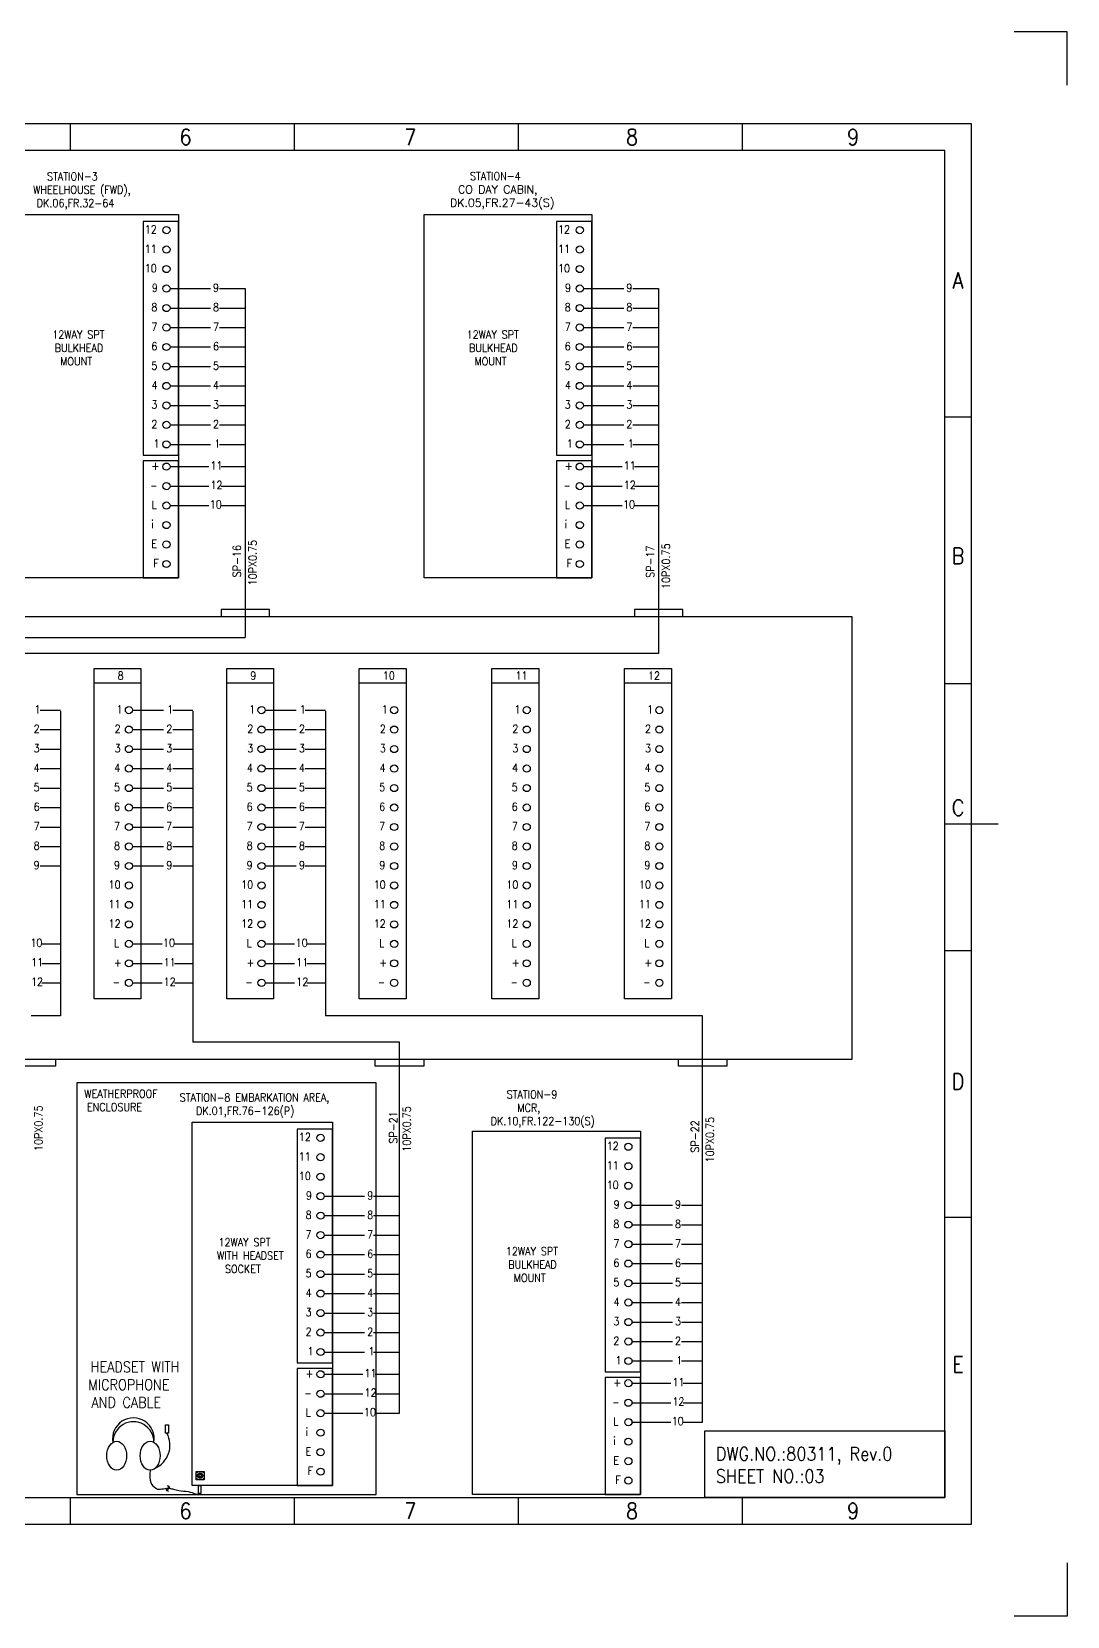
# Model space of a CAD drawing. Header units: inches. Extents: x 36 to 5114, y 9 to 306.
# Drawn here: x 1193.6 to 1387.9, y 9.1 to 306.1 of the extents above; entities that cross this region are included whole.
import ezdxf
from ezdxf.enums import TextEntityAlignment as Align

# ---------------------------------------------------------------- set-up
doc = ezdxf.new("R2010")
doc.units = ezdxf.units.IN
doc.header["$MEASUREMENT"] = 0
doc.layers.get('DEFPOINTS').update_dxf_attribs({"color": 251})
doc.layers.add('Border', color=6, linetype='Continuous')
doc.layers.add('TITLE', color=7, linetype='Continuous')
doc.layers.add('CON-050', color=3, linetype='Continuous', lineweight=50)
doc.styles.add('ROMANS', font='simplex.shx', dxfattribs={"width": 0.88})

# ---------------------------------------------------------------- blocks, each defined once
blk = doc.blocks.new('A3_BORDER')
at = {"linetype": 'Continuous'}
for p, q in [((215, 264.65), (215, 259.65)), ((257, 264.65), (257, 259.65)), ((341, 264.65), (341, 259.65)), ((384, 209.65), (379, 209.65)), ((384, 159.65), (379, 159.65)), ((384, 109.65), (379, 109.65)), ((384, 59.65), (379, 59.65)), ((215, 7.15), (215, 2.15)), ((257, 7.15), (257, 2.15)), ((341, 7.15), (341, 2.15))]:
    blk.add_line(p, q, dxfattribs=at)
at = {"color": 5, "linetype": 'Continuous'}
blk.add_line((379, 133.4), (389, 133.4), dxfattribs=at)
at = {"layer": 'Border', "color": 7}
blk.add_lwpolyline([(0, 2.15), (384, 2.15), (384, 264.65), (0, 264.65)], close=True, dxfattribs=at)
at = {"layer": 'Border', "color": 6}
blk.add_lwpolyline([(5, 7.15), (379, 7.15), (379, 259.65), (5, 259.65)], close=True, dxfattribs=at)
at = {"layer": 'DEFPOINTS', "color": 5}
for points in [[(402, 271.9), (402, 281.9), (392, 281.9)], [(402, -5.1), (402, -15.1), (392, -15.1)]]:
    blk.add_lwpolyline(points, dxfattribs=at)
at = {"layer": 'TITLE', "color": 7}
for p, q in [((299, 264.65), (299, 259.75)), ((299, 7.15), (299, 2.25))]:
    blk.add_line(p, q, dxfattribs=at)
at = {"layer": 'TITLE', "color": 7, "style": 'ROMANS', "width": 0.88}
for s, p in [('6', (235.51, 260.65)), ('7', (277.66, 260.65)), ('8', (319.23, 260.65)), ('9', (360.69, 260.65)), ('6', (235.51, 3.15)), ('7', (277.66, 3.15)), ('8', (319.23, 3.15)), ('9', (360.69, 3.15))]:
    blk.add_text(s, height=3, dxfattribs=at).set_placement(p)
for s, p in [('A', (381.52, 235.26)), ('B', (381.52, 183.63)), ('C', (381.52, 136.45)), ('D', (381.52, 85.14)), ('E', (381.52, 32.11))]:
    blk.add_text(s, height=3, dxfattribs=at).set_placement(p, align=Align.MIDDLE_CENTER)
blk = doc.blocks.new('*U12')
blk.add_circle((0, 0), 0.0728)
blk = doc.blocks.new('*U11')
at = {"color": 0, "linetype": 'ByBlock', "lineweight": -2}
for p, rotation in [((784.95, 158.66), 59.99999999999999), ((784.95, 158.39), 120), ((785.18, 158.25), 180), ((785.42, 158.66), 300.0000000000001), ((785.42, 158.39), 240)]:
    blk.add_blockref('*U12', p, dxfattribs=dict(at, rotation=rotation))
blk.add_blockref('*U12', (785.18, 158.8), dxfattribs=at)

msp = doc.modelspace()

# ---------------------------------------------------------------- linework, layer by layer
for p, q in [((1347.46, 196.5), (1347.46, 113.46)), ((1099.54, 192.56), (1233.71, 192.56)), ((1311.22, 189.55), (1124.41, 189.55)), ((1205.35, 184.05), (1214.14, 184.05)), ((1230.22, 184.05), (1239.01, 184.05)), ((1255.09, 184.05), (1263.88, 184.05)), ((1279.96, 184.05), (1288.75, 184.05)), ((1304.83, 184.05), (1313.63, 184.05)), ((1199.02, 178.75), (1199.02, 121.62)), ((1223.89, 178.75), (1223.89, 116.69)), ((1248.76, 178.75), (1248.76, 121.62)), ((1199.02, 121.62), (1193.55, 121.62)), ((1319.47, 121.62), (1248.76, 121.62)), ((1319.47, 45.47), (1319.47, 121.62)), ((1262.61, 116.69), (1223.89, 116.69)), ((1262.61, 47.15), (1262.61, 116.69))]:
    msp.add_line(p, q)
for points in [[(1189.71, 271.82), (1221.18, 271.82), (1221.18, 203.71), (1189.71, 203.71)], [(1221.18, 270.49), (1214.56, 270.49), (1214.56, 226.73), (1221.18, 226.73)], [(1267.22, 271.82), (1298.69, 271.82), (1298.69, 203.71), (1267.22, 203.71)], [(1298.69, 270.49), (1292.08, 270.49), (1292.08, 226.73), (1298.69, 226.73)], [(1221.18, 225.66), (1214.56, 225.66), (1214.56, 203.71), (1221.18, 203.71)], [(1298.69, 225.66), (1292.08, 225.66), (1292.08, 203.71), (1298.69, 203.71)], [(1205.35, 186.74), (1214.14, 186.74), (1214.14, 124.81), (1205.35, 124.81)], [(1230.22, 186.74), (1239.01, 186.74), (1239.01, 124.81), (1230.22, 124.81)], [(1255.09, 186.74), (1263.88, 186.74), (1263.88, 124.81), (1255.09, 124.81)], [(1279.96, 186.74), (1288.75, 186.74), (1288.75, 124.81), (1279.96, 124.81)], [(1304.83, 186.74), (1313.63, 186.74), (1313.63, 124.81), (1304.83, 124.81)], [(1258.23, 109.06), (1202.12, 109.06), (1202.12, 31.91), (1258.23, 31.91)], [(1223.72, 101.7), (1250.08, 101.7), (1250.08, 33.59), (1223.72, 33.59)], [(1250.08, 100.38), (1243.46, 100.38), (1243.46, 56.62), (1250.08, 56.62)], [(1276.34, 100.02), (1307.81, 100.02), (1307.81, 31.91), (1276.34, 31.91)], [(1307.81, 98.69), (1301.2, 98.69), (1301.2, 54.93), (1307.81, 54.93)], [(1250.08, 55.54), (1243.46, 55.54), (1243.46, 33.59), (1250.08, 33.59)], [(1307.81, 53.86), (1301.2, 53.86), (1301.2, 31.91), (1307.81, 31.91)], [(1218.74, 44.96), (1219.28, 44.96), (1219.28, 43.39), (1218.74, 43.39)], [(1364.87, 31.34), (1319.87, 31.34), (1319.87, 43.84), (1364.87, 43.84)], [(1224.48, 36.22), (1225.99, 36.22), (1225.99, 34.69), (1224.48, 34.69)], [(1224.94, 33.59), (1225.38, 33.59), (1225.38, 32.12), (1224.94, 32.12)]]:
    msp.add_lwpolyline(points, close=True)
for points in [[(1233.71, 257.94), (1233.71, 192.56)], [(1311.22, 257.94), (1311.22, 189.55)], [(1006.67, 196.5), (1347.46, 196.5)], [(1238.26, 196.5), (1238.26, 197.77), (1229.16, 197.77), (1229.16, 196.5)], [(1315.77, 196.5), (1315.77, 197.77), (1306.67, 197.77), (1306.67, 196.5)], [(1347.46, 113.46), (1006.67, 113.46)], [(1198.1, 113.46), (1198.1, 112.2), (1189, 112.2), (1189, 113.46)], [(1267.16, 113.46), (1267.16, 112.2), (1258.06, 112.2), (1258.06, 113.46)], [(1324.01, 113.46), (1324.01, 112.2), (1314.92, 112.2), (1314.92, 113.46)]]:
    msp.add_lwpolyline(points)
for centre, radius in [((1218.92, 268.9), 0.671), ((1296.43, 268.9), 0.671), ((1218.92, 265.25), 0.671), ((1296.43, 265.25), 0.671), ((1218.92, 261.6), 0.671), ((1296.43, 261.6), 0.671), ((1218.92, 257.94), 0.671), ((1296.43, 257.94), 0.671), ((1218.92, 254.29), 0.671), ((1296.43, 254.29), 0.671), ((1218.92, 250.64), 0.671), ((1296.43, 250.64), 0.671), ((1218.92, 246.99), 0.671), ((1296.43, 246.99), 0.671), ((1218.92, 243.34), 0.671), ((1296.43, 243.34), 0.671), ((1218.92, 239.69), 0.671), ((1296.43, 239.69), 0.671), ((1218.92, 236.04), 0.671), ((1296.43, 236.04), 0.671), ((1218.92, 232.39), 0.671), ((1296.43, 232.39), 0.671), ((1218.92, 228.74), 0.671), ((1296.43, 228.74), 0.671), ((1218.92, 224.57), 0.671), ((1296.43, 224.57), 0.671), ((1218.92, 220.92), 0.671), ((1296.43, 220.92), 0.671), ((1218.92, 217.27), 0.671), ((1296.43, 217.27), 0.671), ((1218.92, 213.62), 0.671), ((1296.43, 213.62), 0.671), ((1218.92, 209.97), 0.671), ((1296.43, 209.97), 0.671), ((1218.92, 206.32), 0.671), ((1296.43, 206.32), 0.671), ((1211.88, 178.93), 0.671), ((1236.75, 178.93), 0.671), ((1261.62, 178.93), 0.671), ((1286.49, 178.93), 0.671), ((1311.36, 178.93), 0.671), ((1211.88, 175.28), 0.671), ((1236.75, 175.28), 0.671), ((1261.62, 175.28), 0.671), ((1286.49, 175.28), 0.671), ((1311.36, 175.28), 0.671), ((1211.88, 171.63), 0.671), ((1236.75, 171.63), 0.671), ((1261.62, 171.63), 0.671), ((1286.49, 171.63), 0.671), ((1311.36, 171.63), 0.671), ((1211.88, 167.98), 0.671), ((1236.75, 167.98), 0.671), ((1261.62, 167.98), 0.671), ((1286.49, 167.98), 0.671), ((1311.36, 167.98), 0.671), ((1211.88, 164.32), 0.671), ((1236.75, 164.32), 0.671), ((1261.62, 164.32), 0.671), ((1286.49, 164.32), 0.671), ((1311.36, 164.32), 0.671), ((1211.88, 160.67), 0.671), ((1236.75, 160.67), 0.671), ((1261.62, 160.67), 0.671), ((1286.49, 160.67), 0.671), ((1311.36, 160.67), 0.671), ((1211.88, 157.02), 0.671), ((1236.75, 157.02), 0.671), ((1261.62, 157.02), 0.671), ((1286.49, 157.02), 0.671), ((1311.36, 157.02), 0.671), ((1211.88, 153.37), 0.671), ((1236.75, 153.37), 0.671), ((1261.62, 153.37), 0.671), ((1286.49, 153.37), 0.671), ((1311.36, 153.37), 0.671), ((1211.88, 149.72), 0.671), ((1236.75, 149.72), 0.671), ((1261.62, 149.72), 0.671), ((1286.49, 149.72), 0.671), ((1311.36, 149.72), 0.671), ((1211.88, 146.07), 0.671), ((1236.75, 146.07), 0.671), ((1261.62, 146.07), 0.671), ((1286.49, 146.07), 0.671), ((1311.36, 146.07), 0.671), ((1211.88, 142.42), 0.671), ((1236.75, 142.42), 0.671), ((1261.62, 142.42), 0.671), ((1286.49, 142.42), 0.671), ((1311.36, 142.42), 0.671), ((1211.88, 138.77), 0.671), ((1236.75, 138.77), 0.671), ((1261.62, 138.77), 0.671), ((1286.49, 138.77), 0.671), ((1311.36, 138.77), 0.671), ((1211.88, 135.12), 0.671), ((1236.75, 135.12), 0.671), ((1261.62, 135.12), 0.671), ((1286.49, 135.12), 0.671), ((1311.36, 135.12), 0.671), ((1211.88, 131.47), 0.671), ((1236.75, 131.47), 0.671), ((1261.62, 131.47), 0.671), ((1286.49, 131.47), 0.671), ((1311.36, 131.47), 0.671), ((1211.88, 127.82), 0.671), ((1236.75, 127.82), 0.671), ((1261.62, 127.82), 0.671), ((1286.49, 127.82), 0.671), ((1311.36, 127.82), 0.671), ((1247.82, 98.78), 0.671), ((1247.82, 95.13), 0.671), ((1305.55, 97.1), 0.671), ((1247.82, 91.48), 0.671), ((1305.55, 93.44), 0.671), ((1305.55, 89.79), 0.671), ((1247.82, 87.83), 0.671), ((1305.55, 86.14), 0.671), ((1247.82, 84.18), 0.671), ((1305.55, 82.49), 0.671), ((1247.82, 80.53), 0.671), ((1247.82, 76.88), 0.671), ((1305.55, 78.84), 0.671), ((1305.55, 75.19), 0.671), ((1247.82, 73.23), 0.671), ((1305.55, 71.54), 0.671), ((1247.82, 69.57), 0.671), ((1305.55, 67.89), 0.671), ((1247.82, 65.92), 0.671), ((1247.82, 62.27), 0.671), ((1305.55, 64.24), 0.671), ((1305.55, 60.59), 0.671), ((1247.82, 58.62), 0.671), ((1305.55, 56.94), 0.671), ((1247.82, 54.45), 0.671), ((1247.82, 50.8), 0.671), ((1305.55, 52.77), 0.671), ((1247.82, 47.15), 0.671), ((1305.55, 49.12), 0.671), ((1305.55, 45.47), 0.671), ((1247.82, 43.5), 0.671), ((1305.55, 41.82), 0.671), ((1247.82, 39.85), 0.671), ((1305.55, 38.17), 0.671), ((1224.6, 36.1), 0.12), ((1225.23, 35.45), 0.516), ((1225.87, 36.1), 0.12), ((1247.82, 36.2), 0.671), ((1224.6, 34.81), 0.12), ((1225.87, 34.81), 0.12), ((1305.55, 34.52), 0.671)]:
    msp.add_circle(centre, radius)
for centre, radius, start, end in [((1212.72, 42.38), 3.9, 349.8171, 190.1829), ((1212.72, 41.72), 3.84, 359.5798, 180.4202), ((1214.84, 41.15), 4.74, 293.9795, 28.2344)]:
    msp.add_arc(centre, radius, start, end)
for centre in [(1209.59, 39.19), (1215.86, 39.19)]:
    msp.add_ellipse(centre, major_axis=(0, 2.71), ratio=0.6875)
for points, knots in [([(1215.86, 36.48), (1215.58, 34.26), (1216.11, 33.64), (1217.51, 32.71), (1218.46, 33.1), (1219.3, 33.09)], [0, 0, 0, 0, 4.162872, 4.376917, 6.907654, 6.907654, 6.907654, 6.907654]), ([(1219.48, 33.08), (1219.74, 33.05), (1221.39, 32.52), (1223.39, 32.62), (1224.71, 31.82), (1225.16, 32.12)], [7.096761, 7.096761, 7.096761, 7.096761, 7.865668, 12.198871, 14.446895, 14.446895, 14.446895, 14.446895])]:
    msp.add_open_spline(points, degree=3, knots=knots)
for points in [[(1219.13, 32.49), (1218.93, 32.93), (1219.34, 33.12), (1219.12, 33.59)], [(1219.3, 32.47), (1219.1, 32.9), (1219.51, 33.1), (1219.29, 33.57)]]:
    msp.add_spline(points, degree=3)
at = {"layer": 'CON-050', "color": 0, "lineweight": 25, "ltscale": 0.1}
for p, q in [((1219.59, 257.94), (1227.16, 257.94)), ((1228.86, 257.94), (1233.71, 257.94)), ((1297.1, 257.94), (1304.68, 257.94)), ((1306.37, 257.94), (1311.22, 257.94)), ((1219.59, 254.29), (1227.16, 254.29)), ((1228.86, 254.29), (1233.71, 254.29)), ((1297.1, 254.29), (1304.68, 254.29)), ((1306.37, 254.29), (1311.22, 254.29)), ((1219.59, 250.64), (1227.16, 250.64)), ((1228.86, 250.64), (1233.71, 250.64)), ((1297.1, 250.64), (1304.68, 250.64)), ((1306.37, 250.64), (1311.22, 250.64)), ((1219.59, 246.99), (1227.16, 246.99)), ((1228.86, 246.99), (1233.71, 246.99)), ((1297.1, 246.99), (1304.68, 246.99)), ((1306.37, 246.99), (1311.22, 246.99)), ((1219.59, 243.34), (1227.16, 243.34)), ((1228.86, 243.34), (1233.71, 243.34)), ((1297.1, 243.34), (1304.68, 243.34)), ((1306.37, 243.34), (1311.22, 243.34)), ((1219.59, 239.69), (1227.16, 239.69)), ((1228.86, 239.69), (1233.71, 239.69)), ((1297.1, 239.69), (1304.68, 239.69)), ((1306.37, 239.69), (1311.22, 239.69)), ((1219.59, 236.04), (1227.16, 236.04)), ((1228.86, 236.04), (1233.71, 236.04)), ((1297.1, 236.04), (1304.68, 236.04)), ((1306.37, 236.04), (1311.22, 236.04)), ((1219.59, 232.39), (1227.16, 232.39)), ((1228.86, 232.39), (1233.71, 232.39)), ((1297.1, 232.39), (1304.68, 232.39)), ((1306.37, 232.39), (1311.22, 232.39)), ((1219.59, 228.74), (1227.16, 228.74)), ((1228.86, 228.74), (1233.71, 228.74)), ((1297.1, 228.74), (1304.68, 228.74)), ((1306.37, 228.74), (1311.22, 228.74)), ((1219.59, 224.57), (1226.86, 224.57)), ((1229.17, 224.57), (1233.71, 224.57)), ((1297.1, 224.57), (1304.37, 224.57)), ((1306.68, 224.57), (1311.22, 224.57)), ((1219.59, 220.92), (1226.86, 220.92)), ((1229.17, 220.92), (1233.71, 220.92)), ((1297.1, 220.92), (1304.37, 220.92)), ((1306.68, 220.92), (1311.22, 220.92)), ((1219.59, 217.27), (1226.86, 217.27)), ((1229.17, 217.27), (1233.71, 217.27)), ((1297.1, 217.27), (1304.37, 217.27)), ((1306.68, 217.27), (1311.22, 217.27)), ((1195.22, 178.93), (1199.02, 178.93)), ((1212.55, 178.93), (1218.39, 178.93)), ((1220.09, 178.93), (1223.89, 178.93)), ((1237.42, 178.93), (1243.26, 178.93)), ((1244.96, 178.93), (1248.76, 178.93)), ((1195.22, 175.28), (1199.02, 175.28)), ((1212.55, 175.28), (1218.39, 175.28)), ((1220.09, 175.28), (1223.89, 175.28)), ((1237.42, 175.28), (1243.26, 175.28)), ((1244.96, 175.28), (1248.76, 175.28)), ((1195.22, 171.63), (1199.02, 171.63)), ((1212.55, 171.63), (1218.39, 171.63)), ((1220.09, 171.63), (1223.89, 171.63)), ((1237.42, 171.63), (1243.26, 171.63)), ((1244.96, 171.63), (1248.76, 171.63)), ((1195.22, 167.98), (1199.02, 167.98)), ((1212.55, 167.98), (1218.39, 167.98)), ((1220.09, 167.98), (1223.89, 167.98)), ((1237.42, 167.98), (1243.26, 167.98)), ((1244.96, 167.98), (1248.76, 167.98)), ((1195.22, 164.32), (1199.02, 164.32)), ((1212.55, 164.32), (1218.39, 164.32)), ((1220.09, 164.32), (1223.89, 164.32)), ((1237.42, 164.32), (1243.26, 164.32)), ((1244.96, 164.32), (1248.76, 164.32)), ((1195.22, 160.67), (1199.02, 160.67)), ((1212.55, 160.67), (1218.39, 160.67)), ((1220.09, 160.67), (1223.89, 160.67)), ((1237.42, 160.67), (1243.26, 160.67)), ((1244.96, 160.67), (1248.76, 160.67)), ((1195.22, 157.02), (1199.02, 157.02)), ((1212.55, 157.02), (1218.39, 157.02)), ((1220.09, 157.02), (1223.89, 157.02)), ((1237.42, 157.02), (1243.26, 157.02)), ((1244.96, 157.02), (1248.76, 157.02)), ((1195.22, 153.37), (1199.02, 153.37)), ((1212.55, 153.37), (1218.39, 153.37)), ((1220.09, 153.37), (1223.89, 153.37)), ((1237.42, 153.37), (1243.26, 153.37)), ((1244.96, 153.37), (1248.76, 153.37)), ((1195.22, 149.72), (1199.02, 149.72)), ((1212.55, 149.72), (1218.39, 149.72)), ((1220.09, 149.72), (1223.89, 149.72)), ((1237.42, 149.72), (1243.26, 149.72)), ((1244.96, 149.72), (1248.76, 149.72)), ((1195.53, 135.12), (1199.02, 135.12)), ((1212.55, 135.12), (1218.09, 135.12)), ((1220.4, 135.12), (1223.89, 135.12)), ((1237.42, 135.12), (1242.96, 135.12)), ((1245.27, 135.12), (1248.76, 135.12)), ((1195.53, 131.47), (1199.02, 131.47)), ((1212.55, 131.47), (1218.09, 131.47)), ((1220.4, 131.47), (1223.89, 131.47)), ((1237.42, 131.47), (1242.96, 131.47)), ((1245.27, 131.47), (1248.76, 131.47)), ((1195.53, 127.82), (1199.02, 127.82)), ((1212.55, 127.82), (1218.09, 127.82)), ((1220.4, 127.82), (1223.89, 127.82)), ((1237.42, 127.82), (1242.96, 127.82)), ((1245.27, 127.82), (1248.76, 127.82)), ((1248.49, 87.83), (1256.06, 87.83)), ((1257.76, 87.83), (1262.61, 87.83)), ((1306.22, 86.14), (1313.8, 86.14)), ((1315.49, 86.14), (1319.47, 86.14)), ((1248.49, 84.18), (1256.06, 84.18)), ((1257.76, 84.18), (1262.61, 84.18)), ((1248.49, 80.53), (1256.06, 80.53)), ((1257.76, 80.53), (1262.61, 80.53)), ((1306.22, 82.49), (1313.8, 82.49)), ((1315.49, 82.49), (1319.47, 82.49)), ((1306.22, 78.84), (1313.8, 78.84)), ((1315.49, 78.84), (1319.47, 78.84)), ((1248.49, 76.88), (1256.06, 76.88)), ((1257.76, 76.88), (1262.61, 76.88)), ((1306.22, 75.19), (1313.8, 75.19)), ((1315.49, 75.19), (1319.47, 75.19)), ((1248.49, 73.23), (1256.06, 73.23)), ((1257.76, 73.23), (1262.61, 73.23)), ((1306.22, 71.54), (1313.8, 71.54)), ((1315.49, 71.54), (1319.47, 71.54)), ((1248.49, 69.57), (1256.06, 69.57)), ((1257.76, 69.57), (1262.61, 69.57)), ((1248.49, 65.92), (1256.06, 65.92)), ((1257.76, 65.92), (1262.61, 65.92)), ((1306.22, 67.89), (1313.8, 67.89)), ((1315.49, 67.89), (1319.47, 67.89)), ((1306.22, 64.24), (1313.8, 64.24)), ((1315.49, 64.24), (1319.47, 64.24)), ((1248.49, 62.27), (1256.06, 62.27)), ((1257.76, 62.27), (1262.61, 62.27)), ((1306.22, 60.59), (1313.8, 60.59)), ((1315.49, 60.59), (1319.47, 60.59)), ((1248.49, 58.62), (1256.06, 58.62)), ((1257.76, 58.62), (1262.61, 58.62)), ((1306.22, 56.94), (1313.8, 56.94)), ((1315.49, 56.94), (1319.47, 56.94)), ((1248.49, 54.45), (1255.75, 54.45)), ((1258.06, 54.45), (1262.61, 54.45)), ((1248.49, 50.8), (1255.75, 50.8)), ((1258.06, 50.8), (1262.61, 50.8)), ((1306.22, 52.77), (1313.49, 52.77)), ((1315.8, 52.77), (1319.47, 52.77)), ((1306.22, 49.12), (1313.49, 49.12)), ((1315.8, 49.12), (1319.47, 49.12)), ((1248.49, 47.15), (1255.75, 47.15)), ((1258.06, 47.15), (1262.61, 47.15)), ((1306.22, 45.47), (1313.49, 45.47)), ((1315.8, 45.47), (1319.47, 45.47))]:
    msp.add_line(p, q, dxfattribs=at)

# ---------------------------------------------------------------- block references
at = {"linetype": 'Continuous'}
msp.add_blockref('A3_BORDER', (985.87, 24.19), dxfattribs=at)
msp.add_blockref('*U11', (440.05, -123.07))

# ---------------------------------------------------------------- texts
at = {"insert": (1321.96, 40.79), "char_height": 2.5, "width": 37.006, "attachment_point": 1, "style": 'ROMANS'}
msp.add_mtext('DWG.NO.:80311, Rev.0\\PSHEET NO.:03', dxfattribs=at)
at = {"layer": 'CON-050', "color": 0, "lineweight": 25, "attachment_point": 1, "style": 'ROMANS'}
for s, width, insert, char_height in [('{\\Fromans|c0;\\W3.3993; \\W0.88;STATION-3\\P WHEELHOUSE (FWD),\\P{\\W1.53452; }DK.06,FR.32-64}', 20.3807, (1193.02, 279.71), 1.5), ('{\\Fromans|c0;\\W3.7564; \\W0.88;STATION-4\\P\\W1.5764; \\W1;CO DAY CABIN,\\C256; \\P\\W0.10024;\\C0; \\W1;DK.05,FR.27-43(S)}', 21.515, (1271.98, 279.78), 1.5), ('{\\Fromans|c0;12}', 2.3407, (1214.85, 269.79), 1.5), ('{\\Fromans|c0;12}', 2.3407, (1292.36, 269.79), 1.5), ('{\\Fromans|c0;11}', 2.3407, (1214.85, 266.14), 1.5), ('{\\Fromans|c0;11}', 2.3407, (1292.36, 266.14), 1.5), ('{\\Fromans|c0;10}', 2.3407, (1214.85, 262.49), 1.5), ('{\\Fromans|c0;10}', 2.3407, (1292.36, 262.49), 1.5), ('{\\Fromans|c0;9}', 1.0207, (1216.17, 258.84), 1.5), ('{\\Fromans|c0;9}', 1.0836, (1227.66, 258.84), 1.5), ('{\\Fromans|c0;9}', 1.0207, (1293.68, 258.84), 1.5), ('{\\Fromans|c0;9}', 1.0836, (1305.17, 258.84), 1.5), ('{\\Fromans|c0;8}', 1.0836, (1216.1, 255.19), 1.5), ('{\\Fromans|c0;8}', 1.0836, (1227.66, 255.19), 1.5), ('{\\Fromans|c0;8}', 1.0836, (1293.62, 255.19), 1.5), ('{\\Fromans|c0;8}', 1.0836, (1305.17, 255.19), 1.5), ('{\\Fromans|c0;\\W0.13071; \\W0.88;12WAY SPT\\P{\\W0.486904; }BULKHEAD \\P{\\W1.59738; }MOUNT}', 11.1407, (1197.34, 250.06), 1.5), ('{\\Fromans|c0;7}', 1.0836, (1216.1, 251.54), 1.5), ('{\\Fromans|c0;7}', 1.0836, (1227.66, 251.54), 1.5), ('{\\Fromans|c0;\\W0.13071; \\W0.88;12WAY SPT\\P{\\W0.486904; }BULKHEAD \\P{\\W1.59738; }MOUNT}', 11.1407, (1275.05, 250.06), 1.5), ('{\\Fromans|c0;7}', 1.0836, (1293.62, 251.54), 1.5), ('{\\Fromans|c0;7}', 1.0836, (1305.17, 251.54), 1.5), ('{\\Fromans|c0;6}', 1.0836, (1216.1, 247.89), 1.5), ('{\\Fromans|c0;6}', 1.0836, (1227.66, 247.89), 1.5), ('{\\Fromans|c0;6}', 1.0836, (1293.62, 247.89), 1.5), ('{\\Fromans|c0;6}', 1.0836, (1305.17, 247.89), 1.5), ('{\\Fromans|c0;5}', 1.0836, (1216.1, 244.24), 1.5), ('{\\Fromans|c0;5}', 1.0836, (1227.66, 244.24), 1.5), ('{\\Fromans|c0;5}', 1.0836, (1293.62, 244.24), 1.5), ('{\\Fromans|c0;5}', 1.0836, (1305.17, 244.24), 1.5), ('{\\Fromans|c0;4}', 1.1464, (1216.12, 240.59), 1.5), ('{\\Fromans|c0;4}', 1.0836, (1227.66, 240.59), 1.5), ('{\\Fromans|c0;4}', 1.1464, (1293.63, 240.59), 1.5), ('{\\Fromans|c0;4}', 1.0836, (1305.17, 240.59), 1.5), ('{\\Fromans|c0;3}', 1.0836, (1216.1, 236.94), 1.5), ('{\\Fromans|c0;3}', 1.0836, (1227.66, 236.94), 1.5), ('{\\Fromans|c0;3}', 1.0836, (1293.62, 236.94), 1.5), ('{\\Fromans|c0;3}', 1.0836, (1305.17, 236.94), 1.5), ('{\\Fromans|c0;2}', 1.0836, (1216.1, 233.28), 1.5), ('{\\Fromans|c0;2}', 1.0836, (1227.66, 233.28), 1.5), ('{\\Fromans|c0;2}', 1.0836, (1293.62, 233.28), 1.5), ('{\\Fromans|c0;2}', 1.0836, (1305.17, 233.28), 1.5), ('{\\Fromans|c0;1}', 0.7064, (1216.48, 229.63), 1.5), ('{\\Fromans|c0;1}', 0.7064, (1227.9, 229.63), 1.5), ('{\\Fromans|c0;1}', 0.7064, (1293.99, 229.63), 1.5), ('{\\Fromans|c0;1}', 0.7064, (1305.42, 229.63), 1.5), ('{\\Fromans|c0;+}', 1.3979, (1216.1, 225.47), 1.5), ('{\\Fromans|c0;11}', 1.9636, (1227.16, 225.53), 1.5), ('{\\Fromans|c0;+}', 1.3979, (1293.62, 225.47), 1.5), ('{\\Fromans|c0;11}', 1.9636, (1304.68, 225.53), 1.5), ('{\\Fromans|c0; _}', 1.3979, (1216.1, 222.57), 1.5), ('{\\Fromans|c0;12}', 2.3407, (1227.16, 221.88), 1.5), ('{\\Fromans|c0; _}', 1.3979, (1293.62, 222.57), 1.5), ('{\\Fromans|c0;12}', 2.3407, (1304.68, 221.88), 1.5), ('{\\Fromans|c0;L}', 1.1464, (1216.12, 218.16), 1.5), ('{\\Fromans|c0;10}', 2.3407, (1227.04, 218.23), 1.5), ('{\\Fromans|c0;L}', 1.1464, (1293.63, 218.16), 1.5), ('{\\Fromans|c0;10}', 2.3407, (1304.55, 218.23), 1.5), ('{\\Fromans|c0;i}', 0.3293, (1216.1, 214.51), 1.5), ('{\\Fromans|c0;i}', 0.3293, (1293.62, 214.51), 1.5), ('{\\Fromans|c0;E}', 1.5, (1216.1, 210.86), 1.5), ('{\\Fromans|c0;E}', 1.5, (1293.62, 210.86), 1.5), ('{\\Fromans|c0;F}', 0.7064, (1216.48, 207.21), 1.5), ('{\\Fromans|c0;F}', 0.7064, (1293.99, 207.21), 1.5), ('{\\Fromans|c0;8}', 0.9419, (1209.75, 186.14), 1.5), ('{\\Fromans|c0;9}', 0.9419, (1234.62, 186.14), 1.5), ('{\\Fromans|c0;10}', 0.9419, (1259.49, 186.14), 1.5), ('{\\Fromans|c0;11}', 0.9419, (1284.36, 186.14), 1.5), ('{\\Fromans|c0;12}', 0.9419, (1309.23, 186.14), 1.5), ('{\\Fromans|c0;1}', 0.7064, (1194.17, 179.82), 1.5), ('{\\Fromans|c0;1}', 0.7064, (1209.57, 179.82), 1.5), ('{\\Fromans|c0;1}', 0.7064, (1219.04, 179.82), 1.5), ('{\\Fromans|c0;1}', 0.7064, (1234.44, 179.82), 1.5), ('{\\Fromans|c0;1}', 0.7064, (1243.91, 179.82), 1.5), ('{\\Fromans|c0;1}', 0.7064, (1259.31, 179.82), 1.5), ('{\\Fromans|c0;1}', 0.7064, (1284.18, 179.82), 1.5), ('{\\Fromans|c0;1}', 0.7064, (1309.05, 179.82), 1.5), ('{\\Fromans|c0;2}', 1.0836, (1194.02, 176.17), 1.5), ('{\\Fromans|c0;2}', 1.0836, (1209.19, 176.17), 1.5), ('{\\Fromans|c0;2}', 1.0836, (1218.89, 176.17), 1.5), ('{\\Fromans|c0;2}', 1.0836, (1234.06, 176.17), 1.5), ('{\\Fromans|c0;2}', 1.0836, (1243.76, 176.17), 1.5), ('{\\Fromans|c0;2}', 1.0836, (1258.93, 176.17), 1.5), ('{\\Fromans|c0;2}', 1.0836, (1283.8, 176.17), 1.5), ('{\\Fromans|c0;2}', 1.0836, (1308.68, 176.17), 1.5), ('{\\Fromans|c0;3}', 0.7064, (1194, 172.52), 1.5), ('{\\Fromans|c0;3}', 1.0836, (1209.19, 172.52), 1.5), ('{\\Fromans|c0;3}', 0.7064, (1218.87, 172.52), 1.5), ('{\\Fromans|c0;3}', 1.0836, (1234.06, 172.52), 1.5), ('{\\Fromans|c0;3}', 0.7064, (1243.75, 172.52), 1.5), ('{\\Fromans|c0;3}', 1.0836, (1258.93, 172.52), 1.5), ('{\\Fromans|c0;3}', 1.0836, (1283.8, 172.52), 1.5), ('{\\Fromans|c0;3}', 1.0836, (1308.68, 172.52), 1.5), ('{\\Fromans|c0;4}', 0.7064, (1194, 168.87), 1.5), ('{\\Fromans|c0;4}', 1.1464, (1209.13, 168.87), 1.5), ('{\\Fromans|c0;4}', 0.7064, (1218.87, 168.87), 1.5), ('{\\Fromans|c0;4}', 1.1464, (1234, 168.87), 1.5), ('{\\Fromans|c0;4}', 0.7064, (1243.75, 168.87), 1.5), ('{\\Fromans|c0;4}', 1.1464, (1258.87, 168.87), 1.5), ('{\\Fromans|c0;4}', 1.1464, (1283.74, 168.87), 1.5), ('{\\Fromans|c0;4}', 1.1464, (1308.61, 168.87), 1.5), ('{\\Fromans|c0;5}', 0.7064, (1194, 165.22), 1.5), ('{\\Fromans|c0;5}', 1.0836, (1209.07, 165.22), 1.5), ('{\\Fromans|c0;5}', 0.7064, (1218.87, 165.22), 1.5), ('{\\Fromans|c0;5}', 1.0836, (1233.94, 165.22), 1.5), ('{\\Fromans|c0;5}', 0.7064, (1243.75, 165.22), 1.5), ('{\\Fromans|c0;5}', 1.0836, (1258.81, 165.22), 1.5), ('{\\Fromans|c0;5}', 1.0836, (1283.68, 165.22), 1.5), ('{\\Fromans|c0;5}', 1.0836, (1308.55, 165.22), 1.5), ('{\\Fromans|c0;6}', 0.7064, (1194, 161.57), 1.5), ('{\\Fromans|c0;6}', 1.0836, (1209.07, 161.57), 1.5), ('{\\Fromans|c0;6}', 0.7064, (1218.87, 161.57), 1.5), ('{\\Fromans|c0;6}', 1.0836, (1233.94, 161.57), 1.5), ('{\\Fromans|c0;6}', 0.7064, (1243.75, 161.57), 1.5), ('{\\Fromans|c0;6}', 1.0836, (1258.81, 161.57), 1.5), ('{\\Fromans|c0;6}', 1.0836, (1283.68, 161.57), 1.5), ('{\\Fromans|c0;6}', 1.0836, (1308.55, 161.57), 1.5), ('{\\Fromans|c0;7}', 0.7064, (1194, 157.92), 1.5), ('{\\Fromans|c0;7}', 1.0836, (1209.07, 157.92), 1.5), ('{\\Fromans|c0;7}', 0.7064, (1218.87, 157.92), 1.5), ('{\\Fromans|c0;7}', 1.0836, (1233.94, 157.92), 1.5), ('{\\Fromans|c0;7}', 0.7064, (1243.75, 157.92), 1.5), ('{\\Fromans|c0;7}', 1.0836, (1258.81, 157.92), 1.5), ('{\\Fromans|c0;7}', 1.0836, (1283.68, 157.92), 1.5), ('{\\Fromans|c0;7}', 1.0836, (1308.55, 157.92), 1.5), ('{\\Fromans|c0;8}', 0.7064, (1194, 154.27), 1.5), ('{\\Fromans|c0;8}', 1.0836, (1209.07, 154.27), 1.5), ('{\\Fromans|c0;8}', 0.7064, (1218.87, 154.27), 1.5), ('{\\Fromans|c0;8}', 1.0836, (1233.94, 154.27), 1.5), ('{\\Fromans|c0;8}', 0.7064, (1243.75, 154.27), 1.5), ('{\\Fromans|c0;8}', 1.0836, (1258.81, 154.27), 1.5), ('{\\Fromans|c0;8}', 1.0836, (1283.68, 154.27), 1.5), ('{\\Fromans|c0;8}', 1.0836, (1308.55, 154.27), 1.5), ('{\\Fromans|c0;9}', 0.7064, (1194, 150.62), 1.5), ('{\\Fromans|c0;9}', 1.0207, (1209.08, 150.62), 1.5), ('{\\Fromans|c0;9}', 0.7064, (1218.87, 150.62), 1.5), ('{\\Fromans|c0;9}', 1.0207, (1233.95, 150.62), 1.5), ('{\\Fromans|c0;9}', 0.7064, (1243.75, 150.62), 1.5), ('{\\Fromans|c0;9}', 1.0207, (1258.82, 150.62), 1.5), ('{\\Fromans|c0;9}', 1.0207, (1283.69, 150.62), 1.5), ('{\\Fromans|c0;9}', 1.0207, (1308.56, 150.62), 1.5), ('{\\Fromans|c0;10}', 2.0547, (1208.05, 146.97), 1.5), ('{\\Fromans|c0;10}', 2.0547, (1232.92, 146.97), 1.5), ('{\\Fromans|c0;10}', 2.0547, (1257.79, 146.97), 1.5), ('{\\Fromans|c0;10}', 2.0547, (1282.66, 146.97), 1.5), ('{\\Fromans|c0;10}', 2.0547, (1307.53, 146.97), 1.5), ('{\\Fromans|c0;11}', 1.9636, (1208.05, 143.32), 1.5), ('{\\Fromans|c0;11}', 1.9636, (1232.92, 143.32), 1.5), ('{\\Fromans|c0;11}', 1.9636, (1257.79, 143.32), 1.5), ('{\\Fromans|c0;11}', 1.9636, (1282.66, 143.32), 1.5), ('{\\Fromans|c0;11}', 1.9636, (1307.53, 143.32), 1.5), ('{\\Fromans|c0;12}', 2.0547, (1208.05, 139.66), 1.5), ('{\\Fromans|c0;12}', 2.0547, (1232.92, 139.66), 1.5), ('{\\Fromans|c0;12}', 2.0547, (1257.79, 139.66), 1.5), ('{\\Fromans|c0;12}', 2.0547, (1282.66, 139.66), 1.5), ('{\\Fromans|c0;12}', 2.0547, (1307.53, 139.66), 1.5), ('{\\Fromans|c0;10}', 2.3407, (1193.4, 136.08), 1.5), ('{\\Fromans|c0;L}', 1.0207, (1209.07, 136.01), 1.5), ('{\\Fromans|c0;10}', 2.3407, (1218.27, 136.08), 1.5), ('{\\Fromans|c0;L}', 1.0207, (1233.94, 136.01), 1.5), ('{\\Fromans|c0;10}', 2.3407, (1243.14, 136.08), 1.5), ('{\\Fromans|c0;L}', 1.0207, (1258.81, 136.01), 1.5), ('{\\Fromans|c0;L}', 1.0207, (1283.68, 136.01), 1.5), ('{\\Fromans|c0;L}', 1.0207, (1308.55, 136.01), 1.5), ('{\\Fromans|c0;11}', 1.9636, (1193.52, 132.43), 1.5), ('{\\Fromans|c0;+}', 1.3979, (1209.07, 132.36), 1.5), ('{\\Fromans|c0;11}', 1.9636, (1218.39, 132.43), 1.5), ('{\\Fromans|c0;+}', 1.3979, (1233.94, 132.36), 1.5), ('{\\Fromans|c0;11}', 1.9636, (1243.26, 132.43), 1.5), ('{\\Fromans|c0;+}', 1.3979, (1258.81, 132.36), 1.5), ('{\\Fromans|c0;+}', 1.3979, (1283.68, 132.36), 1.5), ('{\\Fromans|c0;+}', 1.3979, (1308.55, 132.36), 1.5), ('{\\Fromans|c0;12}', 2.3407, (1193.52, 128.78), 1.5), ('{\\Fromans|c0; _}', 1.3979, (1209.07, 129.47), 1.5), ('{\\Fromans|c0;12}', 2.3407, (1218.39, 128.78), 1.5), ('{\\Fromans|c0; _}', 1.3979, (1233.94, 129.47), 1.5), ('{\\Fromans|c0;12}', 2.3407, (1243.26, 128.78), 1.5), ('{\\Fromans|c0; _}', 1.3979, (1258.81, 129.47), 1.5), ('{\\Fromans|c0; _}', 1.3979, (1283.68, 129.47), 1.5), ('{\\Fromans|c0; _}', 1.3979, (1308.55, 129.47), 1.5), ('{\\Fromans|c0; WEATHERPROOF\\P{\\W1.3669; }ENCLOSURE}', 15.2264, (1202.61, 107.78), 1.5), ('{\\Fromans|c0;\\W3.7764; \\W0.88;STATION-9\\P{\\W5.72499; }MCR,\\P DK.10,FR.122-130(S)}', 21.4493, (1278.83, 107.66), 1.5), ('{\\Fromans|c0;12}', 2.3407, (1243.74, 99.68), 1.5), ('{\\Fromans|c0;11}', 2.3407, (1243.74, 96.02), 1.5), ('{\\Fromans|c0;12}', 2.3407, (1301.48, 97.99), 1.5), ('{\\Fromans|c0;10}', 2.3407, (1243.74, 92.37), 1.5), ('{\\Fromans|c0;11}', 2.3407, (1301.48, 94.34), 1.5), ('{\\Fromans|c0;10}', 2.3407, (1301.48, 90.69), 1.5), ('{\\Fromans|c0;9}', 1.0207, (1245.06, 88.72), 1.5), ('{\\Fromans|c0;9}', 1.0836, (1256.56, 88.72), 1.5), ('{\\Fromans|c0;9}', 1.0207, (1302.8, 87.04), 1.5), ('{\\Fromans|c0;9}', 1.0836, (1314.3, 87.04), 1.5), ('{\\Fromans|c0;8}', 1.0836, (1245, 85.07), 1.5), ('{\\Fromans|c0;8}', 1.0836, (1256.56, 85.07), 1.5), ('{\\Fromans|c0;8}', 1.0836, (1302.74, 83.39), 1.5), ('{\\Fromans|c0;8}', 1.0836, (1314.3, 83.39), 1.5), ('{\\Fromans|c0;7}', 1.0836, (1245, 81.42), 1.5), ('{\\Fromans|c0;7}', 1.0836, (1256.56, 81.42), 1.5), ('{\\Fromans|c0;\\W1.1364; \\W0.88;12WAY SPT\\P WITH HEADSET \\P{\\W2.30976; }SOCKET}', 14.1579, (1227.5, 79.94), 1.5), ('{\\Fromans|c0;6}', 1.0836, (1245, 77.77), 1.5), ('{\\Fromans|c0;6}', 1.0836, (1256.56, 77.77), 1.5), ('{\\Fromans|c0;\\W0.13071; \\W0.88;12WAY SPT\\P{\\W0.486904; }BULKHEAD \\P{\\W1.59738; }MOUNT}', 11.1407, (1282.4, 78.26), 1.5), ('{\\Fromans|c0;7}', 1.0836, (1302.74, 79.74), 1.5), ('{\\Fromans|c0;7}', 1.0836, (1314.3, 79.74), 1.5), ('{\\Fromans|c0;6}', 1.0836, (1302.74, 76.09), 1.5), ('{\\Fromans|c0;6}', 1.0836, (1314.3, 76.09), 1.5), ('{\\Fromans|c0;5}', 1.0836, (1245, 74.12), 1.5), ('{\\Fromans|c0;5}', 1.0836, (1256.56, 74.12), 1.5), ('{\\Fromans|c0;5}', 1.0836, (1302.74, 72.44), 1.5), ('{\\Fromans|c0;5}', 1.0836, (1314.3, 72.44), 1.5), ('{\\Fromans|c0;4}', 1.1464, (1245.01, 70.47), 1.5), ('{\\Fromans|c0;4}', 1.0836, (1256.56, 70.47), 1.5), ('{\\Fromans|c0;4}', 1.1464, (1302.75, 68.79), 1.5), ('{\\Fromans|c0;4}', 1.0836, (1314.3, 68.79), 1.5), ('{\\Fromans|c0;3}', 1.0836, (1245, 66.82), 1.5), ('{\\Fromans|c0;3}', 1.0836, (1256.56, 66.82), 1.5), ('{\\Fromans|c0;2}', 1.0836, (1245, 63.17), 1.5), ('{\\Fromans|c0;2}', 1.0836, (1256.56, 63.17), 1.5), ('{\\Fromans|c0;3}', 1.0836, (1302.74, 65.13), 1.5), ('{\\Fromans|c0;3}', 1.0836, (1314.3, 65.13), 1.5), ('{\\Fromans|c0;1}', 0.7064, (1245.38, 59.52), 1.5), ('{\\Fromans|c0;1}', 0.7064, (1256.8, 59.52), 1.5), ('{\\Fromans|c0;2}', 1.0836, (1302.74, 61.48), 1.5), ('{\\Fromans|c0;2}', 1.0836, (1314.3, 61.48), 1.5), ('{\\Fromans|c0; HEADSET WITH\\P{\\W0.549761; }MICROPHONE \\P{\\W0.989761; }AND CABLE}', 18.6257, (1203.5, 56.83), 2), ('{\\Fromans|c0;1}', 0.7064, (1303.11, 57.83), 1.5), ('{\\Fromans|c0;1}', 0.7064, (1314.54, 57.83), 1.5), ('{\\Fromans|c0;+}', 1.3979, (1245, 55.35), 1.5), ('{\\Fromans|c0;11}', 1.9636, (1256.06, 55.41), 1.5), ('{\\Fromans|c0;11}', 1.9636, (1313.8, 53.73), 1.5), ('{\\Fromans|c0; _}', 1.3979, (1245, 52.45), 1.5), ('{\\Fromans|c0;12}', 2.3407, (1256.06, 51.76), 1.5), ('{\\Fromans|c0;+}', 1.3979, (1302.74, 53.66), 1.5), ('{\\Fromans|c0;L}', 1.1464, (1245.01, 48.05), 1.5), ('{\\Fromans|c0;10}', 2.3407, (1255.94, 48.11), 1.5), ('{\\Fromans|c0; _}', 1.3979, (1302.74, 50.77), 1.5), ('{\\Fromans|c0;12}', 2.3407, (1313.8, 50.08), 1.5), ('{\\Fromans|c0;L}', 1.1464, (1302.75, 46.36), 1.5), ('{\\Fromans|c0;10}', 2.3407, (1313.67, 46.43), 1.5), ('{\\Fromans|c0;i}', 0.3293, (1245, 44.4), 1.5), ('{\\Fromans|c0;i}', 0.3293, (1302.74, 42.71), 1.5), ('{\\Fromans|c0;E}', 1.5, (1245, 40.75), 1.5), ('{\\Fromans|c0;E}', 1.5, (1302.74, 39.06), 1.5), ('{\\Fromans|c0;F}', 0.7064, (1245.38, 37.1), 1.5), ('{\\Fromans|c0;F}', 0.7064, (1303.11, 35.41), 1.5)]:
    msp.add_mtext_dynamic_manual_height_columns(s, width=width, gutter_width=437.5, heights=[0], dxfattribs=dict(at, insert=insert, char_height=char_height))
at = {"layer": 'CON-050', "color": 0, "lineweight": 25, "char_height": 1.5, "attachment_point": 1, "rotation": 90, "style": 'ROMANS'}
for s, width, insert in [('SP-16', 6.0493, (1231.38, 203.82)), ('10PX0.75', 8.8779, (1234.33, 202.29)), ('SP-17', 6.1121, (1308.9, 203.72)), ('10PX0.75', 8.8779, (1311.85, 201.63)), ('10PX0.75', 8.8779, (1194.17, 96.29)), ('10PX0.75', 8.8779, (1263.23, 96.15)), ('SP-21', 5.7979, (1260.71, 97.68)), ('SP-22', 6.3636, (1317.29, 96)), ('10PX0.75', 8.8779, (1320.09, 94.14))]:
    msp.add_mtext_dynamic_manual_height_columns(s, width=width, gutter_width=437.5, heights=[0], dxfattribs=dict(at, insert=insert))
at = {"layer": 'CON-050', "color": 2, "lineweight": 25, "insert": (1220.5, 107.08), "char_height": 1.5, "attachment_point": 1, "style": 'ROMANS'}
msp.add_mtext_dynamic_manual_height_columns('{\\Fromans|c0;\\C0; STATION-8 EMBARKATION AREA,\\P{\\W3.86023; }DK.01,FR.76-126(P)}', width=31.5693, gutter_width=437.5, heights=[0], dxfattribs=at)

doc.saveas('drawing.dxf')
